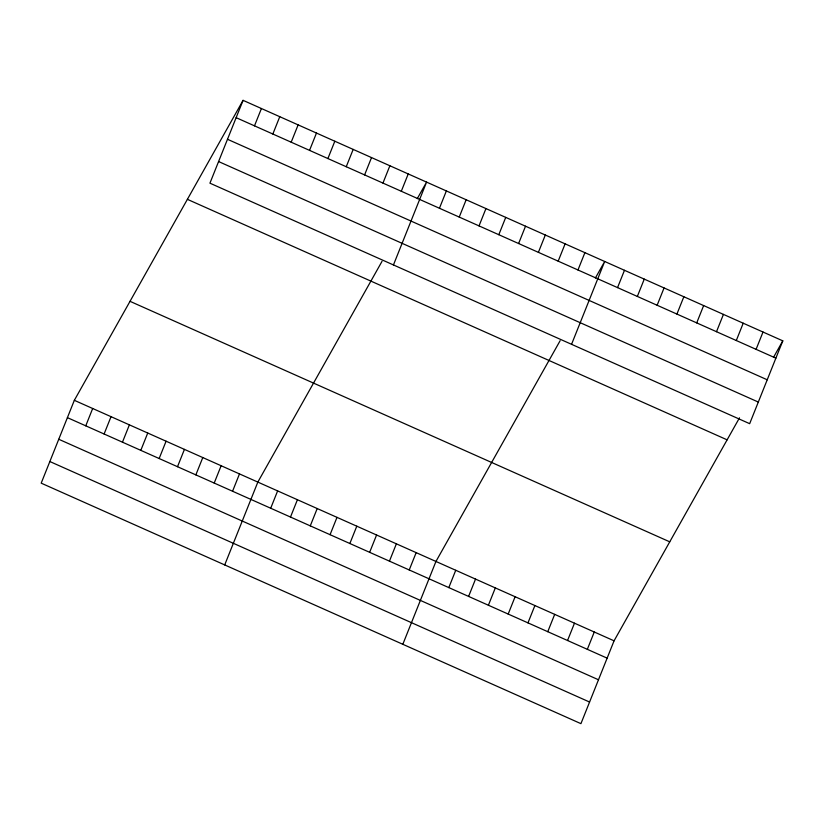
<?xml version="1.0" encoding="UTF-8"?>
<svg xmlns="http://www.w3.org/2000/svg" width="824" height="824" viewBox="0 0 824 824"><rect width="100%" height="100%" fill="white"/><g stroke="black" fill="none" stroke-linecap="round" stroke-linejoin="round"><path stroke-width="1.24" d="M243.07 100.343L209.935 183.175L749.665 423.68L782.8 340.848L243.07 100.343L74.335 400.32L41.2 483.152L580.93 723.657L614.065 640.825L739.489 417.84M85.758 425.823L92.679 408.498M104.102 434.001L111.034 416.676M122.457 442.179L129.389 424.854M254.492 125.845L261.424 108.521M140.811 450.347L147.733 433.033M272.847 134.024L279.769 116.699M159.156 458.525L166.088 441.201M291.191 142.192L298.123 124.877M177.51 466.703L184.432 449.379M309.546 150.37L316.478 133.045M195.855 474.882L202.786 457.557M327.901 158.548L334.822 141.223M214.209 483.06L221.141 465.735M346.245 166.726L353.177 149.402M232.564 491.238L239.485 473.913M364.599 174.904L371.531 157.58M224.705 564.924L257.84 482.091L382.037 261.311M382.954 183.083L389.876 165.758M270.705 508.233L277.626 490.908M401.298 191.261L408.23 173.936M290.491 517.05L297.423 499.725M393.45 264.947L426.575 182.114L417.294 198.615M310.277 525.866L317.209 508.542M439.439 208.256L446.371 190.931M330.074 534.683L336.995 517.359M459.236 217.073L466.157 199.748M349.86 543.51L356.792 526.186M479.022 225.889L485.954 208.565M369.646 552.327L376.578 535.003M498.808 234.706L505.74 217.382M389.443 561.144L396.375 543.819M518.605 243.523L525.527 226.209M409.229 569.961L416.161 552.636M538.391 252.35L545.323 235.025M402.823 644.296L435.947 561.453L560.145 340.673M558.178 261.167L565.11 243.842M448.812 587.594L455.744 570.27M577.974 269.984L584.896 252.659M468.599 596.411L475.53 579.097M571.557 344.319L604.692 261.476L595.412 277.976M488.395 605.238L495.317 587.914M617.547 287.617L624.479 270.293M508.181 614.055L515.113 596.731M637.343 296.434L644.265 279.12M527.968 622.872L534.9 605.547M657.13 305.261L664.062 287.937M547.764 631.689L554.686 614.364M676.916 314.078L683.848 296.753M567.551 640.505L574.482 623.181M696.713 322.895L703.644 305.57M587.337 649.322L594.269 632.008M716.499 331.712L723.431 314.387M736.296 340.528L743.217 323.204M756.082 349.345L763.014 332.021M773.52 357.338L782.8 340.848M236.148 117.667L775.868 358.162M227.496 139.287L767.226 379.782M218.587 161.555L758.317 402.061M187.388 199.336L727.118 439.841M130.017 301.327L669.747 541.832M74.335 400.32L614.065 640.825M67.403 417.644L607.134 658.149M58.761 439.264L598.481 679.769M49.852 461.533L589.572 702.038"/></g></svg>
